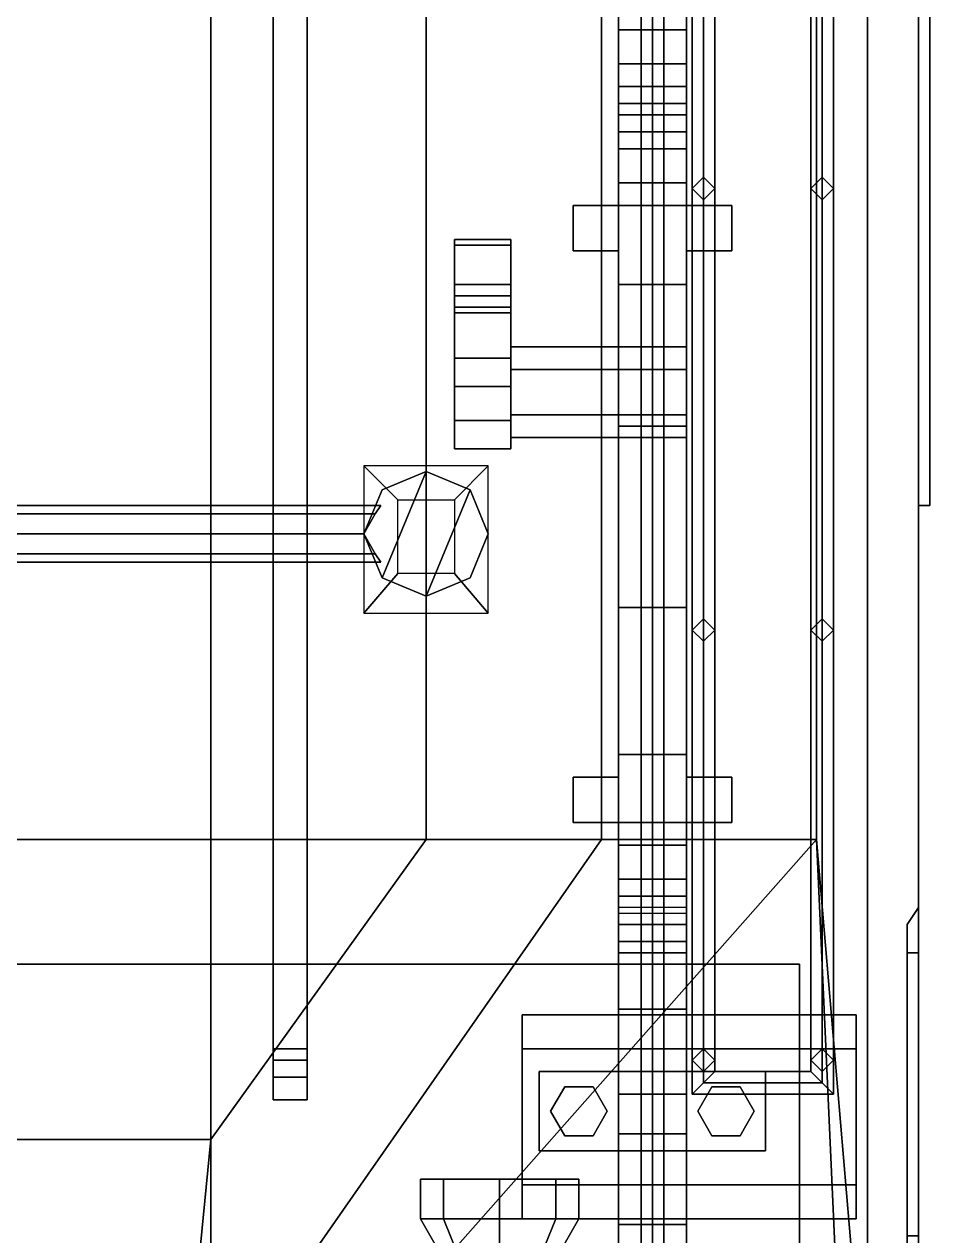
# Model space of a CAD drawing. Extents: x -1.6 to 1.6, y -8.4 to 8.4.
# Drawn here: x 0 to 1.6, y -6.4 to -4.26 of the extents above; entities that cross this region are included whole.
import ezdxf

# ---------------------------------------------------------------- set-up
doc = ezdxf.new("R2010")
doc.units = 0
doc.layers.get('0').update_dxf_attribs({"linetype": 'CONTINUOUS'})
doc.layers.add('BODY', color=3, linetype='CONTINUOUS')

msp = doc.modelspace()

# ---------------------------------------------------------------- linework, layer by layer
for points in [[(1.09, -6.96, 0.26), (1.11, -6.97, 0.28), (1.11, -1.72, 0.28), (1.09, -1.72, 0.26)], [(1.11, -6.96, 0.24), (1.09, -6.96, 0.26), (1.09, -1.72, 0.26), (1.11, -1.72, 0.24)], [(1.11, -6.97, 0.28), (1.13, -6.96, 0.26), (1.13, -1.72, 0.26), (1.11, -1.72, 0.28)], [(1.13, -6.96, 0.26), (1.11, -6.96, 0.24), (1.11, -1.72, 0.24), (1.13, -1.72, 0.26)], [(1.18, -6.15, 4.12), (1.2, -6.13, 4.14), (1.2, -3, 4.14), (1.18, -2.98, 4.12)], [(1.2, -6.13, 4.1), (1.18, -6.15, 4.12), (1.18, -2.98, 4.12), (1.2, -3, 4.1)], [(1.43, -6.15, 4.12), (1.41, -6.13, 4.1), (1.41, -3, 4.1), (1.43, -2.98, 4.12)], [(1.41, -6.13, 4.14), (1.43, -6.15, 4.12), (1.43, -2.98, 4.12), (1.41, -3, 4.14)], [(1.2, -6.13, 4.14), (1.22, -6.11, 4.12), (1.22, -3.02, 4.12), (1.2, -3, 4.14)], [(1.22, -6.11, 4.12), (1.2, -6.13, 4.1), (1.2, -3, 4.1), (1.22, -3.02, 4.12)], [(1.41, -6.13, 4.1), (1.39, -6.11, 4.12), (1.39, -3.02, 4.12), (1.41, -3, 4.1)], [(1.39, -6.11, 4.12), (1.41, -6.13, 4.14), (1.41, -3, 4.14), (1.39, -3.02, 4.12)], [(0.44, -3.17, 4.67), (0.44, -3.17, 4.6), (0.44, -5.16, 4.6), (0.44, -5.16, 4.67)], [(0.44, -5.16, 4.6), (0.44, -3.17, 4.6), (0.5, -3.17, 4.6), (0.5, -5.16, 4.6)], [(0.5, -5.16, 4.67), (0.5, -3.17, 4.67), (0.44, -3.17, 4.67), (0.44, -5.16, 4.67)], [(0.5, -5.16, 4.6), (0.5, -3.17, 4.6), (0.5, -3.17, 4.67), (0.5, -5.16, 4.67)], [(1.05, -3.79, 1.38), (1.05, -4.37, 1.38), (1.17, -4.37, 1.38), (1.17, -3.79, 1.38)], [(1.05, -3.89, 1.21), (1.05, -4.27, 1.21), (1.05, -4.37, 1.38), (1.05, -3.79, 1.38)], [(1.17, -4.37, 1.38), (1.17, -4.27, 1.21), (1.17, -3.89, 1.21), (1.17, -3.79, 1.38)], [(1.17, -3.89, 1.21), (1.17, -4.27, 1.21), (1.05, -4.27, 1.21), (1.05, -3.89, 1.21)], [(1.17, -4.1, 0.92), (1.17, -4.33, 0.78), (1.05, -4.33, 0.78), (1.05, -4.1, 0.92)], [(1.05, -4.45, 0.81), (1.05, -4.54, 0.93), (1.05, -4.1, 1.06), (1.05, -4.1, 0.92)], [(1.05, -4.1, 0.92), (1.05, -4.33, 0.78), (1.05, -4.45, 0.81), (1.05, -4.1, 0.92)], [(1.17, -6.22, 1.06), (1.17, -4.1, 1.06), (1.05, -4.1, 1.06), (1.05, -6.22, 1.06)], [(1.05, -4.1, 1.06), (1.05, -4.54, 0.93), (1.05, -5.71, 0.93), (1.05, -6.22, 1.06)], [(1.17, -4.1, 1.06), (1.17, -4.54, 0.93), (1.17, -4.45, 0.81), (1.17, -4.1, 0.92)], [(1.17, -4.45, 0.81), (1.17, -4.33, 0.78), (1.17, -4.1, 0.92)], [(1.17, -5.71, 0.93), (1.17, -4.54, 0.93), (1.17, -4.1, 1.06), (1.17, -6.22, 1.06)], [(0.5, -6.09, 5.27), (0.5, -4.21, 5.95), (0.44, -4.21, 5.95), (0.44, -6.09, 5.27)], [(0.44, -4.21, 5.95), (0.44, -4.21, 5.9), (0.44, -6.07, 5.21), (0.44, -6.09, 5.27)], [(0.44, -6.07, 5.21), (0.44, -4.21, 5.9), (0.5, -4.21, 5.9), (0.5, -6.07, 5.21)], [(0.5, -6.07, 5.21), (0.5, -4.21, 5.9), (0.5, -4.21, 5.95), (0.5, -6.09, 5.27)], [(1.17, -4.27, 1.21), (1.17, -4.72, 1.38), (1.05, -4.72, 1.38), (1.05, -4.27, 1.21)], [(1.05, -4.27, 1.21), (1.05, -4.72, 1.38), (1.05, -4.72, 1.44), (1.05, -4.37, 1.38)], [(1.17, -4.72, 1.44), (1.17, -4.72, 1.38), (1.17, -4.27, 1.21), (1.17, -4.37, 1.38)], [(1.05, -4.33, 0.78), (1.05, -4.33, 0.44), (1.05, -4.37, 0.44), (1.05, -4.42, 0.62)], [(1.05, -4.37, 0.44), (1.05, -4.33, 0.44), (1.17, -4.33, 0.44), (1.17, -4.37, 0.44)], [(1.17, -4.33, 0.78), (1.17, -4.33, 0.44), (1.05, -4.33, 0.44), (1.05, -4.33, 0.78)], [(1.05, -4.45, 0.81), (1.05, -4.33, 0.78), (1.05, -4.42, 0.62), (1.05, -4.45, 0.81)], [(1.17, -4.37, 0.44), (1.17, -4.33, 0.44), (1.17, -4.33, 0.78), (1.17, -4.42, 0.62)], [(1.17, -4.42, 0.62), (1.17, -4.33, 0.78), (1.17, -4.45, 0.81)], [(1.05, -4.48, 0.58), (1.05, -4.42, 0.62), (1.05, -4.37, 0.44), (1.05, -4.48, 0.44)], [(1.05, -4.48, 0.44), (1.05, -4.37, 0.44), (1.05, -4.4, 0.4), (1.05, -4.45, 0.4)], [(1.05, -4.4, 0.4), (1.05, -4.37, 0.44), (1.17, -4.37, 0.44), (1.17, -4.4, 0.4)], [(1.05, -4.37, 1.38), (1.05, -4.72, 1.44), (1.17, -4.72, 1.44), (1.17, -4.37, 1.38)], [(1.17, -4.37, 0.44), (1.17, -4.42, 0.62), (1.17, -4.48, 0.58), (1.17, -4.48, 0.44)], [(1.17, -4.4, 0.4), (1.17, -4.37, 0.44), (1.17, -4.48, 0.44), (1.17, -4.45, 0.4)], [(1.05, -4.45, 0.4), (1.05, -4.4, 0.4), (1.17, -4.4, 0.4), (1.17, -4.45, 0.4)], [(1.17, -4.48, 0.58), (1.17, -4.42, 0.62), (1.05, -4.42, 0.62), (1.05, -4.48, 0.58)], [(1.05, -4.45, 0.81), (1.05, -4.42, 0.62), (1.17, -4.42, 0.62), (1.17, -4.45, 0.81)], [(1.17, -4.45, 0.81), (1.17, -4.54, 0.93), (1.05, -4.54, 0.93), (1.05, -4.45, 0.81)], [(1.17, -4.45, 0.4), (1.17, -4.48, 0.44), (1.05, -4.48, 0.44), (1.05, -4.45, 0.4)], [(1.17, -4.48, 0.44), (1.17, -5.77, 0.44), (1.05, -5.77, 0.44), (1.05, -4.48, 0.44)], [(1.05, -4.48, 0.58), (1.05, -5.77, 0.58), (1.17, -5.77, 0.58), (1.17, -4.48, 0.58)], [(1.05, -5.77, 0.44), (1.05, -5.77, 0.58), (1.05, -4.48, 0.58), (1.05, -4.48, 0.44)], [(1.17, -4.48, 0.58), (1.17, -5.77, 0.58), (1.17, -5.77, 0.44), (1.17, -4.48, 0.44)], [(1.2, -4.53, 4.03), (1.18, -4.55, 4.04), (1.18, -4.55, 4.12), (1.2, -4.53, 4.1)], [(1.22, -4.55, 4.03), (1.2, -4.53, 4.03), (1.2, -4.53, 4.1), (1.22, -4.55, 4.12)], [(1.41, -4.53, 3.98), (1.39, -4.55, 3.99), (1.39, -4.55, 4.12), (1.41, -4.53, 4.1)], [(1.43, -4.55, 3.96), (1.41, -4.53, 3.98), (1.41, -4.53, 4.1), (1.43, -4.55, 4.12)], [(1.05, -5.71, 0.93), (1.05, -4.54, 0.93), (1.17, -4.54, 0.93), (1.17, -5.71, 0.93)], [(1.18, -4.55, 4.04), (1.2, -4.57, 4.03), (1.2, -4.57, 4.1), (1.18, -4.55, 4.12)], [(1.2, -4.57, 4.03), (1.22, -4.55, 4.03), (1.22, -4.55, 4.12), (1.2, -4.57, 4.1)], [(1.39, -4.55, 3.99), (1.41, -4.57, 3.98), (1.41, -4.57, 4.1), (1.39, -4.55, 4.12)], [(1.41, -4.57, 3.98), (1.43, -4.55, 3.96), (1.43, -4.55, 4.12), (1.41, -4.57, 4.1)], [(0.97, -4.58, 1.49), (0.97, -4.58, 0.75), (0.97, -4.66, 0.75), (0.97, -4.66, 1.49)], [(1.05, -4.58, 1.49), (1.05, -4.58, 0.75), (0.97, -4.58, 0.75), (0.97, -4.58, 1.49)], [(0.97, -4.66, 0.75), (0.97, -4.58, 0.75), (1.05, -4.58, 0.75), (1.05, -4.66, 0.75)], [(1.05, -4.66, 1.49), (1.05, -4.58, 1.49), (0.97, -4.58, 1.49), (0.97, -4.66, 1.49)], [(1.05, -4.66, 0.87), (1.05, -4.58, 0.87), (1.05, -4.58, 1.49), (1.05, -4.66, 1.49)], [(1.05, -4.58, 0.75), (1.05, -4.97, 0.65), (1.05, -5.29, 0.65), (1.05, -5.67, 0.75)], [(1.17, -4.58, 0.75), (1.17, -4.97, 0.65), (1.05, -4.97, 0.65), (1.05, -4.58, 0.75)], [(1.17, -4.58, 0.87), (1.17, -4.58, 0.75), (1.05, -4.58, 0.75), (1.05, -4.58, 0.87)], [(1.17, -5.67, 0.87), (1.17, -4.58, 0.87), (1.05, -4.58, 0.87), (1.05, -5.67, 0.87)], [(1.17, -4.58, 1.49), (1.17, -4.58, 0.87), (1.17, -4.66, 0.87), (1.17, -4.66, 1.49)], [(1.25, -4.58, 1.49), (1.25, -4.58, 0.75), (1.17, -4.58, 0.75), (1.17, -4.58, 1.49)], [(1.17, -5.29, 0.65), (1.17, -4.97, 0.65), (1.17, -4.58, 0.75), (1.17, -5.67, 0.75)], [(1.17, -4.66, 0.75), (1.17, -4.58, 0.75), (1.25, -4.58, 0.75), (1.25, -4.66, 0.75)], [(1.25, -4.66, 1.49), (1.25, -4.58, 1.49), (1.17, -4.58, 1.49), (1.17, -4.66, 1.49)], [(1.25, -4.66, 0.75), (1.25, -4.58, 0.75), (1.25, -4.58, 1.49), (1.25, -4.66, 1.49)], [(0.76, -4.77, 0.26), (0.76, -4.64, 0.26), (0.86, -4.64, 0.26), (0.86, -4.77, 0.26)], [(0.86, -4.72, 0.44), (0.86, -4.64, 0.26), (0.76, -4.64, 0.26), (0.76, -4.72, 0.44)], [(0.76, -4.72, 0.44), (0.76, -4.64, 0.26), (0.76, -4.77, 0.26), (0.76, -4.88, 0.44)], [(0.86, -4.77, 0.26), (0.86, -4.64, 0.26), (0.86, -4.72, 0.44), (0.86, -4.88, 0.44)], [(0.76, -4.65, 0.98), (0.76, -4.74, 0.8), (0.76, -4.9, 0.8), (0.76, -4.76, 0.98)], [(0.86, -4.65, 0.98), (0.86, -4.74, 0.8), (0.76, -4.74, 0.8), (0.76, -4.65, 0.98)], [(0.86, -4.76, 0.98), (0.86, -4.65, 0.98), (0.76, -4.65, 0.98), (0.76, -4.76, 0.98)], [(0.86, -4.9, 0.8), (0.86, -4.74, 0.8), (0.86, -4.65, 0.98), (0.86, -4.76, 0.98)], [(0.97, -4.66, 1.49), (0.97, -4.66, 0.75), (1.05, -4.66, 0.75), (1.05, -4.66, 1.49)], [(1.05, -4.66, 0.87), (1.05, -4.66, 0.75), (1.05, -5.59, 0.75), (1.05, -5.59, 0.87)], [(1.17, -4.66, 1.49), (1.17, -4.66, 0.75), (1.25, -4.66, 0.75), (1.25, -4.66, 1.49)], [(1.17, -5.59, 0.75), (1.17, -4.66, 0.75), (1.17, -4.66, 0.87), (1.17, -5.59, 0.87)], [(0.86, -4.74, 0.62), (0.86, -4.72, 0.44), (0.76, -4.72, 0.44), (0.76, -4.74, 0.62)], [(0.76, -4.74, 0.62), (0.76, -4.72, 0.44), (0.76, -4.88, 0.44), (0.76, -4.9, 0.62)], [(0.86, -4.88, 0.44), (0.86, -4.72, 0.44), (0.86, -4.74, 0.62), (0.86, -4.9, 0.62)], [(1.05, -4.72, 1.44), (1.05, -4.72, 1.38), (1.17, -4.72, 1.38), (1.17, -4.72, 1.44)], [(0.86, -4.74, 0.8), (0.86, -4.74, 0.62), (0.76, -4.74, 0.62), (0.76, -4.74, 0.8)], [(0.76, -4.74, 0.8), (0.76, -4.74, 0.62), (0.76, -4.9, 0.62), (0.76, -4.9, 0.8)], [(0.86, -4.9, 0.62), (0.86, -4.74, 0.62), (0.86, -4.74, 0.8), (0.86, -4.9, 0.8)], [(0.76, -4.76, 0.98), (0.76, -4.9, 0.8), (0.86, -4.9, 0.8), (0.86, -4.76, 0.98)], [(0.76, -4.85, 0.17), (0.76, -4.77, 0.26), (0.86, -4.77, 0.26), (0.86, -4.85, 0.17)], [(0.76, -4.88, 0.44), (0.76, -4.77, 0.26), (0.76, -4.85, 0.17), (0.76, -4.96, 0.17)], [(0.86, -4.85, 0.17), (0.86, -4.77, 0.26), (0.86, -4.88, 0.44), (0.86, -4.96, 0.17)], [(0.86, -4.83, 0.25), (0.86, -4.87, 0.3193), (1.17, -4.87, 0.3193), (1.17, -4.83, 0.25)], [(0.86, -4.87, 0.1807), (0.86, -4.83, 0.25), (1.17, -4.83, 0.25), (1.17, -4.87, 0.1807)], [(1.17, -4.83, 0.25), (1.17, -4.99, 0.25), (1.17, -4.95, 0.1807), (1.17, -4.87, 0.1807)], [(1.17, -4.87, 0.3193), (1.17, -4.95, 0.3193), (1.17, -4.99, 0.25), (1.17, -4.83, 0.25)], [(0.76, -4.96, 0.17), (0.76, -4.85, 0.17), (0.86, -4.85, 0.17), (0.86, -4.96, 0.17)], [(0.86, -4.87, 0.3193), (0.86, -4.95, 0.3193), (1.17, -4.95, 0.3193), (1.17, -4.87, 0.3193)], [(0.86, -4.95, 0.1807), (0.86, -4.87, 0.1807), (1.17, -4.87, 0.1807), (1.17, -4.95, 0.1807)], [(0.76, -4.9, 0.62), (0.76, -4.88, 0.44), (0.76, -4.96, 0.17), (0.76, -5.01, 0.24)], [(0.86, -5.01, 0.24), (0.86, -4.9, 0.62), (0.76, -4.9, 0.62), (0.76, -5.01, 0.24)], [(0.76, -4.9, 0.8), (0.76, -4.9, 0.62), (0.86, -4.9, 0.62), (0.86, -4.9, 0.8)], [(0.86, -4.96, 0.17), (0.86, -4.88, 0.44), (0.86, -4.9, 0.62), (0.86, -5.01, 0.24)], [(0.76, -5.01, 0.24), (0.76, -4.96, 0.17), (0.86, -4.96, 0.17), (0.86, -5.01, 0.24)], [(0.86, -4.95, 0.3193), (0.86, -4.99, 0.25), (1.17, -4.99, 0.25), (1.17, -4.95, 0.3193)], [(0.86, -4.99, 0.25), (0.86, -4.95, 0.1807), (1.17, -4.95, 0.1807), (1.17, -4.99, 0.25)], [(1.05, -5.29, 0.65), (1.05, -4.97, 0.65), (1.17, -4.97, 0.65), (1.17, -5.29, 0.65)], [(0.76, -5.1, 4.53), (0.82, -5.04, 4.11), (0.6, -5.04, 4.15), (0.66, -5.1, 4.53)], [(0.66, -5.1, 4.53), (0.6, -5.04, 4.15), (0.6, -5.3, 4.15), (0.66, -5.23, 4.53)], [(0.6322, -5.0822, 4.67), (0.6, -5.16, 4.67), (0.6322, -5.2378, 4.67), (0.71, -5.05, 4.67)], [(0.71, -5.05, 4.53), (0.6322, -5.0822, 4.53), (0.6322, -5.0822, 4.67), (0.71, -5.05, 4.67)], [(0.71, -5.05, 4.67), (0.6322, -5.2378, 4.67), (0.71, -5.27, 4.67), (0.7878, -5.0822, 4.67)], [(0.7878, -5.0822, 4.53), (0.71, -5.05, 4.53), (0.71, -5.05, 4.67), (0.7878, -5.0822, 4.67)], [(0.82, -5.3, 4.11), (0.82, -5.04, 4.11), (0.76, -5.1, 4.53), (0.76, -5.23, 4.53)], [(0.6322, -5.0822, 4.53), (0.6, -5.16, 4.53), (0.6, -5.16, 4.67), (0.6322, -5.0822, 4.67)], [(0.7878, -5.0822, 4.67), (0.71, -5.27, 4.67), (0.7878, -5.2378, 4.67), (0.82, -5.16, 4.67)], [(0.82, -5.16, 4.53), (0.7878, -5.0822, 4.53), (0.7878, -5.0822, 4.67), (0.82, -5.16, 4.67)], [(-0.62, -5.1246, 4.5846), (-0.63, -5.11, 4.62), (0.63, -5.11, 4.62), (0.62, -5.1246, 4.5846)], [(-0.63, -5.11, 4.62), (-0.62, -5.1246, 4.6554), (0.62, -5.1246, 4.6554), (0.63, -5.11, 4.62)], [(-0.62, -5.1246, 4.6554), (-0.6, -5.16, 4.67), (0.6, -5.16, 4.67), (0.62, -5.1246, 4.6554)], [(-0.6, -5.16, 4.57), (-0.62, -5.1246, 4.5846), (0.62, -5.1246, 4.5846), (0.6, -5.16, 4.57)], [(-0.6, -5.16, 4.67), (-0.62, -5.1954, 4.6554), (0.62, -5.1954, 4.6554), (0.6, -5.16, 4.67)], [(-0.62, -5.1954, 4.5846), (-0.6, -5.16, 4.57), (0.6, -5.16, 4.57), (0.62, -5.1954, 4.5846)], [(0.44, -6.12, 5.16), (0.44, -5.16, 4.6), (0.5, -5.16, 4.6), (0.5, -6.12, 5.16)], [(0.44, -5.16, 4.67), (0.44, -5.16, 4.6), (0.44, -6.12, 5.16), (0.44, -6.07, 5.21)], [(0.5, -6.07, 5.21), (0.5, -5.16, 4.67), (0.44, -5.16, 4.67), (0.44, -6.07, 5.21)], [(0.5, -6.12, 5.16), (0.5, -5.16, 4.6), (0.5, -5.16, 4.67), (0.5, -6.07, 5.21)], [(0.6, -5.16, 4.53), (0.6322, -5.2378, 4.53), (0.6322, -5.2378, 4.67), (0.6, -5.16, 4.67)], [(0.7878, -5.2378, 4.53), (0.82, -5.16, 4.53), (0.82, -5.16, 4.67), (0.7878, -5.2378, 4.67)], [(-0.63, -5.21, 4.62), (-0.62, -5.1954, 4.5846), (0.62, -5.1954, 4.5846), (0.63, -5.21, 4.62)], [(-0.62, -5.1954, 4.6554), (-0.63, -5.21, 4.62), (0.63, -5.21, 4.62), (0.62, -5.1954, 4.6554)], [(0.66, -5.23, 4.53), (0.6, -5.3, 4.15), (0.82, -5.3, 4.11), (0.76, -5.23, 4.53)], [(0.6322, -5.2378, 4.53), (0.71, -5.27, 4.53), (0.71, -5.27, 4.67), (0.6322, -5.2378, 4.67)], [(0.71, -5.27, 4.53), (0.7878, -5.2378, 4.53), (0.7878, -5.2378, 4.67), (0.71, -5.27, 4.67)], [(1.05, -5.67, 0.75), (1.05, -5.29, 0.65), (1.17, -5.29, 0.65), (1.17, -5.67, 0.75)], [(1.2, -5.31, 4.03), (1.18, -5.33, 4.04), (1.18, -5.33, 4.12), (1.2, -5.31, 4.1)], [(1.22, -5.33, 4.03), (1.2, -5.31, 4.03), (1.2, -5.31, 4.1), (1.22, -5.33, 4.12)], [(1.41, -5.31, 3.98), (1.39, -5.33, 3.99), (1.39, -5.33, 4.12), (1.41, -5.31, 4.1)], [(1.43, -5.33, 3.96), (1.41, -5.31, 3.98), (1.41, -5.31, 4.1), (1.43, -5.33, 4.12)], [(1.18, -5.33, 4.04), (1.2, -5.35, 4.03), (1.2, -5.35, 4.1), (1.18, -5.33, 4.12)], [(1.2, -5.35, 4.03), (1.22, -5.33, 4.03), (1.22, -5.33, 4.12), (1.2, -5.35, 4.1)], [(1.39, -5.33, 3.99), (1.41, -5.35, 3.98), (1.41, -5.35, 4.1), (1.39, -5.33, 4.12)], [(1.41, -5.35, 3.98), (1.43, -5.33, 3.96), (1.43, -5.33, 4.12), (1.41, -5.35, 4.1)], [(1.05, -5.55, 1.44), (1.05, -5.55, 1.38), (1.05, -6, 1.21), (1.05, -5.9, 1.38)], [(1.17, -5.55, 1.44), (1.17, -5.55, 1.38), (1.05, -5.55, 1.38), (1.05, -5.55, 1.44)], [(1.05, -6, 1.21), (1.05, -5.55, 1.38), (1.17, -5.55, 1.38), (1.17, -6, 1.21)], [(1.17, -5.9, 1.38), (1.17, -5.55, 1.44), (1.05, -5.55, 1.44), (1.05, -5.9, 1.38)], [(1.17, -6, 1.21), (1.17, -5.55, 1.38), (1.17, -5.55, 1.44), (1.17, -5.9, 1.38)], [(1.05, -5.59, 1.49), (1.05, -5.59, 0.75), (0.97, -5.59, 0.75), (0.97, -5.59, 1.49)], [(0.97, -5.59, 1.49), (0.97, -5.59, 0.75), (0.97, -5.67, 0.75), (0.97, -5.67, 1.49)], [(0.97, -5.67, 0.75), (0.97, -5.59, 0.75), (1.05, -5.59, 0.75), (1.05, -5.67, 0.75)], [(1.05, -5.67, 1.49), (1.05, -5.59, 1.49), (0.97, -5.59, 1.49), (0.97, -5.67, 1.49)], [(1.05, -5.67, 0.87), (1.05, -5.59, 0.87), (1.05, -5.59, 1.49), (1.05, -5.67, 1.49)], [(1.17, -5.59, 1.49), (1.17, -5.59, 0.87), (1.17, -5.67, 0.87), (1.17, -5.67, 1.49)], [(1.25, -5.59, 1.49), (1.25, -5.59, 0.75), (1.17, -5.59, 0.75), (1.17, -5.59, 1.49)], [(1.17, -5.67, 0.75), (1.17, -5.59, 0.75), (1.25, -5.59, 0.75), (1.25, -5.67, 0.75)], [(1.25, -5.67, 1.49), (1.25, -5.59, 1.49), (1.17, -5.59, 1.49), (1.17, -5.67, 1.49)], [(1.25, -5.67, 0.75), (1.25, -5.59, 0.75), (1.25, -5.59, 1.49), (1.25, -5.67, 1.49)], [(0.97, -5.67, 1.49), (0.97, -5.67, 0.75), (1.05, -5.67, 0.75), (1.05, -5.67, 1.49)], [(1.05, -5.67, 0.87), (1.05, -5.67, 0.75), (1.17, -5.67, 0.75), (1.17, -5.67, 0.87)], [(1.17, -5.67, 1.49), (1.17, -5.67, 0.75), (1.25, -5.67, 0.75), (1.25, -5.67, 1.49)], [(1.05, -5.82, 0.81), (1.05, -5.71, 0.93), (1.17, -5.71, 0.93), (1.17, -5.82, 0.81)], [(1.05, -6.22, 1.06), (1.05, -5.71, 0.93), (1.05, -5.82, 0.81), (1.05, -6.15, 0.92)], [(1.17, -5.82, 0.81), (1.17, -5.71, 0.93), (1.17, -6.22, 1.06), (1.17, -6.15, 0.92)], [(1.05, -5.85, 0.4), (1.05, -5.88, 0.44), (1.05, -5.77, 0.44), (1.05, -5.8, 0.4)], [(1.05, -5.8, 0.4), (1.05, -5.77, 0.44), (1.17, -5.77, 0.44), (1.17, -5.8, 0.4)], [(1.05, -5.77, 0.58), (1.05, -5.83, 0.62), (1.17, -5.83, 0.62), (1.17, -5.77, 0.58)], [(1.05, -5.88, 0.44), (1.05, -5.83, 0.62), (1.05, -5.77, 0.58), (1.05, -5.77, 0.44)], [(1.17, -5.77, 0.44), (1.17, -5.88, 0.44), (1.17, -5.85, 0.4), (1.17, -5.8, 0.4)], [(1.17, -5.77, 0.58), (1.17, -5.83, 0.62), (1.17, -5.88, 0.44), (1.17, -5.77, 0.44)], [(1.17, -5.8, 0.4), (1.17, -5.85, 0.4), (1.05, -5.85, 0.4), (1.05, -5.8, 0.4)], [(1.05, -5.82, 0.81), (1.05, -5.92, 0.78), (1.05, -6.15, 0.92)], [(1.05, -5.83, 0.62), (1.05, -5.92, 0.78), (1.05, -5.82, 0.81)], [(1.17, -6.15, 0.92), (1.17, -5.92, 0.78), (1.17, -5.82, 0.81), (1.17, -6.15, 0.92)], [(1.17, -5.82, 0.81), (1.17, -5.92, 0.78), (1.17, -5.83, 0.62), (1.17, -5.82, 0.81)], [(1.05, -5.88, 0.44), (1.05, -5.92, 0.44), (1.05, -5.92, 0.78), (1.05, -5.83, 0.62)], [(1.17, -5.92, 0.78), (1.17, -5.92, 0.44), (1.17, -5.88, 0.44), (1.17, -5.83, 0.62)], [(1.17, -5.85, 0.4), (1.17, -5.88, 0.44), (1.05, -5.88, 0.44), (1.05, -5.85, 0.4)], [(1.17, -5.88, 0.44), (1.17, -5.92, 0.44), (1.05, -5.92, 0.44), (1.05, -5.88, 0.44)], [(1.05, -6, 1.21), (1.05, -6.38, 1.21), (1.05, -6.48, 1.38), (1.05, -5.9, 1.38)], [(1.05, -5.9, 1.38), (1.05, -6.48, 1.38), (1.17, -6.48, 1.38), (1.17, -5.9, 1.38)], [(1.17, -6.48, 1.38), (1.17, -6.38, 1.21), (1.17, -6, 1.21), (1.17, -5.9, 1.38)], [(1.37, -7.57, 1.87), (1.37, -5.92, 1.87), (-1.37, -5.92, 1.87), (-1.37, -7.57, 1.87)], [(-1.37, -7.57, 1.79), (-1.37, -5.92, 1.79), (1.37, -5.92, 1.79), (1.37, -7.57, 1.79)], [(1.05, -6.15, 0.92), (1.05, -5.92, 0.78), (1.17, -5.92, 0.78), (1.17, -6.15, 0.92)], [(1.05, -5.92, 0.78), (1.05, -5.92, 0.44), (1.17, -5.92, 0.44), (1.17, -5.92, 0.78)], [(1.37, -7.57, 1.79), (1.37, -5.92, 1.79), (1.37, -5.92, 1.87), (1.37, -7.57, 1.87)], [(1.17, -6, 1.21), (1.17, -6.38, 1.21), (1.05, -6.38, 1.21), (1.05, -6, 1.21)], [(0.44, -6.09, 5.27), (0.44, -6.07, 5.21), (0.44, -6.12, 5.16), (0.44, -6.16, 5.23)], [(0.5, -6.12, 5.16), (0.5, -6.07, 5.21), (0.5, -6.09, 5.27), (0.5, -6.16, 5.23)], [(1.2, -6.07, 4.03), (1.18, -6.09, 4.04), (1.18, -6.09, 4.12), (1.2, -6.07, 4.1)], [(1.22, -6.09, 4.03), (1.2, -6.07, 4.03), (1.2, -6.07, 4.1), (1.22, -6.09, 4.12)], [(1.41, -6.07, 3.98), (1.39, -6.09, 3.99), (1.39, -6.09, 4.12), (1.41, -6.07, 4.1)], [(1.43, -6.09, 3.96), (1.41, -6.07, 3.98), (1.41, -6.07, 4.1), (1.43, -6.09, 4.12)], [(0.5, -6.16, 5.23), (0.5, -6.09, 5.27), (0.44, -6.09, 5.27), (0.44, -6.16, 5.23)], [(1.18, -6.09, 4.04), (1.2, -6.11, 4.03), (1.2, -6.11, 4.1), (1.18, -6.09, 4.12)], [(1.2, -6.11, 4.03), (1.22, -6.09, 4.03), (1.22, -6.09, 4.12), (1.2, -6.11, 4.1)], [(1.39, -6.09, 3.99), (1.41, -6.11, 3.98), (1.41, -6.11, 4.1), (1.39, -6.09, 4.12)], [(1.41, -6.11, 3.98), (1.43, -6.09, 3.96), (1.43, -6.09, 4.12), (1.41, -6.11, 4.1)], [(0.44, -6.16, 5.23), (0.44, -6.12, 5.16), (0.5, -6.12, 5.16), (0.5, -6.16, 5.23)], [(0.91, -6.11, 1.11), (0.91, -6.25, 1.11), (0.91, -6.25, 1.21), (0.91, -6.11, 1.21)], [(1.31, -6.11, 1.21), (1.31, -6.11, 1.11), (0.91, -6.11, 1.11), (0.91, -6.11, 1.21)], [(1.31, -6.11, 1.11), (1.31, -6.25, 1.11), (0.91, -6.25, 1.11), (0.91, -6.11, 1.11)], [(0.91, -6.11, 1.21), (0.91, -6.25, 1.21), (1.31, -6.25, 1.21), (1.31, -6.11, 1.21)], [(1.39, -6.11, 4.12), (1.41, -6.13, 4.1), (1.2, -6.13, 4.1), (1.22, -6.11, 4.12)], [(1.41, -6.13, 4.14), (1.39, -6.11, 4.12), (1.22, -6.11, 4.12), (1.2, -6.13, 4.14)], [(1.31, -6.25, 1.21), (1.31, -6.25, 1.11), (1.31, -6.11, 1.11), (1.31, -6.11, 1.21)], [(0.955, -6.1367, 0.83), (0.93, -6.18, 0.83), (0.93, -6.18, 1.11), (0.955, -6.1367, 1.11)], [(1.005, -6.1367, 0.83), (0.955, -6.1367, 0.83), (0.955, -6.1367, 1.11), (1.005, -6.1367, 1.11)], [(1.03, -6.18, 0.83), (1.005, -6.1367, 0.83), (1.005, -6.1367, 1.11), (1.03, -6.18, 1.11)], [(1.41, -6.13, 4.1), (1.43, -6.15, 4.12), (1.18, -6.15, 4.12), (1.2, -6.13, 4.1)], [(1.43, -6.15, 4.12), (1.41, -6.13, 4.14), (1.2, -6.13, 4.14), (1.18, -6.15, 4.12)], [(1.215, -6.1367, 0.83), (1.19, -6.18, 0.83), (1.19, -6.18, 1.11), (1.215, -6.1367, 1.11)], [(1.265, -6.1367, 0.83), (1.215, -6.1367, 0.83), (1.215, -6.1367, 1.11), (1.265, -6.1367, 1.11)], [(1.29, -6.18, 0.83), (1.265, -6.1367, 0.83), (1.265, -6.1367, 1.11), (1.29, -6.18, 1.11)], [(1.17, -6.15, 0.92), (1.17, -6.22, 0.92), (1.05, -6.22, 0.92), (1.05, -6.15, 0.92)], [(1.05, -6.22, 0.92), (1.05, -6.22, 1.06), (1.05, -6.22, 1.06), (1.05, -6.15, 0.92)], [(1.17, -6.22, 1.06), (1.17, -6.22, 1.06), (1.17, -6.22, 0.92), (1.17, -6.15, 0.92)], [(0.93, -6.18, 0.83), (0.955, -6.2233, 0.83), (0.955, -6.2233, 1.11), (0.93, -6.18, 1.11)], [(1.005, -6.2233, 0.83), (1.03, -6.18, 0.83), (1.03, -6.18, 1.11), (1.005, -6.2233, 1.11)], [(1.19, -6.18, 0.83), (1.215, -6.2233, 0.83), (1.215, -6.2233, 1.11), (1.19, -6.18, 1.11)], [(1.265, -6.2233, 0.83), (1.29, -6.18, 0.83), (1.29, -6.18, 1.11), (1.265, -6.2233, 1.11)], [(0.955, -6.2233, 0.83), (1.005, -6.2233, 0.83), (1.005, -6.2233, 1.11), (0.955, -6.2233, 1.11)], [(1.05, -6.58, 0.83), (1.05, -6.68, 0.95), (1.05, -6.22, 1.06), (1.05, -6.22, 0.92)], [(1.17, -6.22, 0.92), (1.17, -6.45, 0.78), (1.05, -6.45, 0.78), (1.05, -6.22, 0.92)], [(1.05, -6.22, 0.92), (1.05, -6.45, 0.78), (1.05, -6.58, 0.83), (1.05, -6.22, 0.92)], [(1.05, -6.22, 1.06), (1.05, -7.54, 1.06), (1.17, -7.54, 1.06), (1.17, -6.22, 1.06)], [(1.05, -6.68, 0.95), (1.05, -6.83, 0.95), (1.05, -7.54, 1.06), (1.05, -6.22, 1.06)], [(1.17, -6.22, 1.06), (1.17, -6.68, 0.95), (1.17, -6.58, 0.83), (1.17, -6.22, 0.92)], [(1.17, -6.58, 0.83), (1.17, -6.45, 0.78), (1.17, -6.22, 0.92)], [(1.17, -7.54, 1.06), (1.17, -6.83, 0.95), (1.17, -6.68, 0.95), (1.17, -6.22, 1.06)], [(1.215, -6.2233, 0.83), (1.265, -6.2233, 0.83), (1.265, -6.2233, 1.11), (1.215, -6.2233, 1.11)], [(0.91, -6.25, 1.21), (0.91, -6.25, 1.11), (1.31, -6.25, 1.11), (1.31, -6.25, 1.21)], [(0.7, -6.3, 4.27), (0.939, -6.3, 4.171), (0.84, -6.3, 4.13), (0.741, -6.3, 4.171)], [(0.741, -6.3, 4.369), (0.98, -6.3, 4.27), (0.939, -6.3, 4.171), (0.7, -6.3, 4.27)], [(0.741, -6.37, 4.171), (0.7, -6.37, 4.27), (0.7, -6.3, 4.27), (0.741, -6.3, 4.171)], [(0.7, -6.37, 4.27), (0.741, -6.37, 4.369), (0.741, -6.3, 4.369), (0.7, -6.3, 4.27)], [(0.84, -6.3, 4.41), (0.939, -6.3, 4.369), (0.98, -6.3, 4.27), (0.741, -6.3, 4.369)], [(0.84, -6.37, 4.13), (0.741, -6.37, 4.171), (0.741, -6.3, 4.171), (0.84, -6.3, 4.13)], [(0.741, -6.37, 4.369), (0.84, -6.37, 4.41), (0.84, -6.3, 4.41), (0.741, -6.3, 4.369)], [(0.939, -6.37, 4.171), (0.84, -6.37, 4.13), (0.84, -6.3, 4.13), (0.939, -6.3, 4.171)], [(0.84, -6.37, 4.41), (0.939, -6.37, 4.369), (0.939, -6.3, 4.369), (0.84, -6.3, 4.41)], [(0.98, -6.37, 4.27), (0.939, -6.37, 4.171), (0.939, -6.3, 4.171), (0.98, -6.3, 4.27)], [(0.939, -6.37, 4.369), (0.98, -6.37, 4.27), (0.98, -6.3, 4.27), (0.939, -6.3, 4.369)], [(0.741, -6.37, 4.369), (0.7, -6.37, 4.27), (0.78, -6.51, 4.27), (0.7976, -6.51, 4.3124)], [(0.7, -6.37, 4.27), (0.741, -6.37, 4.171), (0.7976, -6.51, 4.2276), (0.78, -6.51, 4.27)], [(0.84, -6.37, 4.41), (0.741, -6.37, 4.369), (0.7976, -6.51, 4.3124), (0.84, -6.51, 4.33)], [(0.741, -6.37, 4.171), (0.84, -6.37, 4.13), (0.84, -6.51, 4.21), (0.7976, -6.51, 4.2276)], [(0.939, -6.37, 4.369), (0.84, -6.37, 4.41), (0.84, -6.51, 4.33), (0.8824, -6.51, 4.3124)], [(0.84, -6.37, 4.13), (0.939, -6.37, 4.171), (0.8824, -6.51, 4.2276), (0.84, -6.51, 4.21)], [(0.98, -6.37, 4.27), (0.939, -6.37, 4.369), (0.8824, -6.51, 4.3124), (0.9, -6.51, 4.27)], [(0.939, -6.37, 4.171), (0.98, -6.37, 4.27), (0.9, -6.51, 4.27), (0.8824, -6.51, 4.2276)], [(1.05, -6.38, 1.21), (1.05, -6.83, 1.38), (1.05, -6.83, 1.44), (1.05, -6.48, 1.38)], [(1.17, -6.38, 1.21), (1.17, -6.83, 1.38), (1.05, -6.83, 1.38), (1.05, -6.38, 1.21)], [(1.17, -6.83, 1.44), (1.17, -6.83, 1.38), (1.17, -6.38, 1.21), (1.17, -6.48, 1.38)]]:
    msp.add_3dface(points)
at = {"color": 3}
for points in [[(0.88, -6.01, 0.43), (0.88, -6.37, 0.43), (0.88, -6.37, 0.78), (0.88, -6.01, 0.78)], [(0.88, -6.07, 0.38), (0.88, -6.31, 0.38), (0.88, -6.37, 0.43), (0.88, -6.01, 0.43)], [(0.88, -6.31, 0.83), (0.88, -6.07, 0.83), (0.88, -6.01, 0.78), (0.88, -6.37, 0.78)], [(1.47, -6.01, 0.78), (1.47, -6.01, 0.43), (0.88, -6.01, 0.43), (0.88, -6.01, 0.78)], [(1.47, -6.01, 0.43), (1.47, -6.07, 0.38), (0.88, -6.07, 0.38), (0.88, -6.01, 0.43)], [(0.88, -6.01, 0.78), (0.88, -6.07, 0.83), (1.47, -6.07, 0.83), (1.47, -6.01, 0.78)], [(1.47, -6.37, 0.78), (1.47, -6.37, 0.43), (1.47, -6.01, 0.43), (1.47, -6.01, 0.78)], [(1.47, -6.37, 0.43), (1.47, -6.31, 0.38), (1.47, -6.07, 0.38), (1.47, -6.01, 0.43)], [(1.47, -6.01, 0.78), (1.47, -6.07, 0.83), (1.47, -6.31, 0.83), (1.47, -6.37, 0.78)], [(1.47, -6.07, 0.38), (1.47, -6.31, 0.38), (0.88, -6.31, 0.38), (0.88, -6.07, 0.38)], [(1.47, -6.31, 0.83), (1.47, -6.07, 0.83), (0.88, -6.07, 0.83), (0.88, -6.31, 0.83)], [(0.88, -6.37, 0.43), (0.88, -6.31, 0.38), (1.47, -6.31, 0.38), (1.47, -6.37, 0.43)], [(1.47, -6.37, 0.78), (1.47, -6.31, 0.83), (0.88, -6.31, 0.83), (0.88, -6.37, 0.78)], [(0.88, -6.37, 0.78), (0.88, -6.37, 0.43), (1.47, -6.37, 0.43), (1.47, -6.37, 0.78)]]:
    msp.add_3dface(points, dxfattribs=at)
at = {"layer": 'BODY'}
for points in [[(1.49, -6.7608, 3.92), (1.49, 6.7608, 3.92), (1.4, 5.7, 3.99), (1.4, -5.7, 3.99)], [(1.58, -6.65, 3.82), (1.58, 6.65, 3.82), (1.49, 6.7608, 3.92), (1.49, -6.7608, 3.92)], [(1.58, 6.65, 3.82), (1.58, -6.65, 3.82), (1.58, -3.6, 3.79), (1.58, 3.6, 3.79)], [(1.58, -6.65, 1.87), (1.58, 6.65, 1.87), (1.58, 3.6, 1.94), (1.58, -3.6, 1.94)], [(1.4, -5.7, 3.99), (1.4, 5.7, 3.99), (1.02, 5.7, 4.08), (1.02, -5.7, 4.08)], [(0.33, -5.7, 4.2), (0.33, -2.88, 4.2), (-0.33, -2.88, 4.2), (-0.33, -5.7, 4.2)], [(-0.33, -2.88, 4.2), (-0.33, -5.7, 4.2), (0.33, -5.7, 4.2), (0.33, -2.88, 4.2)], [(0.71, -5.7, 4.14), (0.71, -2.88, 4.14), (0.33, -2.88, 4.2), (0.33, -5.7, 4.2)], [(0.71, -5.7, 4.14), (0.71, -2.88, 4.14), (0.33, -2.88, 4.2), (0.33, -5.7, 4.2)], [(1.02, -5.7, 4.08), (1.02, -2.88, 4.08), (0.71, -2.88, 4.14), (0.71, -5.7, 4.14)], [(1.02, -5.7, 4.08), (1.02, -2.88, 4.08), (0.71, -2.88, 4.14), (0.71, -5.7, 4.14)], [(1.58, -6.65, 1.87), (1.58, -3.6, 1.94), (1.58, -3.6, 1.94), (1.58, -5.11, 1.94)], [(1.58, -5.11, 1.94), (1.58, -3.6, 1.94), (1.6, -3.6, 1.94), (1.6, -5.11, 1.94)], [(1.6, -5.11, 3.79), (1.6, -3.6, 3.79), (1.58, -3.6, 3.79), (1.58, -5.11, 3.79)], [(1.58, -5.11, 3.79), (1.58, -3.6, 3.79), (1.58, -3.6, 3.79), (1.58, -6.65, 3.82)], [(1.58, -6.65, 1.87), (1.58, -3.6, 1.94), (1.58, -3.6, 1.94), (1.58, -5.11, 1.94)], [(1.58, -5.11, 1.94), (1.58, -3.6, 1.94), (1.6, -3.6, 1.94), (1.6, -5.11, 1.94)], [(1.58, -5.11, 3.79), (1.58, -3.6, 3.79), (1.58, -6.65, 3.82)], [(1.6, -5.11, 3.79), (1.6, -3.6, 3.79), (1.58, -3.6, 3.79), (1.58, -5.11, 3.79)], [(1.6, -5.11, 1.94), (1.6, -3.6, 1.94), (1.6, -3.6, 3.79), (1.6, -5.11, 3.79)], [(1.6, -5.11, 1.94), (1.6, -3.6, 1.94), (1.6, -3.6, 3.79), (1.6, -5.11, 3.79)], [(1.58, -5.82, 3.52), (1.58, -5.82, 2.88), (1.58, -5.11, 1.94), (1.58, -5.11, 3.79)], [(1.58, -5.11, 3.79), (1.58, -5.11, 1.94), (1.6, -5.11, 1.94), (1.6, -5.11, 3.79)], [(1.58, -5.82, 2.88), (1.58, -5.9, 2.81), (1.58, -5.11, 1.94)], [(1.58, -6.65, 1.87), (1.58, -5.11, 1.94), (1.58, -5.9, 2.81), (1.58, -6.4, 2.81)], [(1.58, -5.9, 3.59), (1.58, -5.82, 3.52), (1.58, -5.11, 3.79)], [(1.58, -6.4, 3.59), (1.58, -5.9, 3.59), (1.58, -5.11, 3.79), (1.58, -6.65, 3.82)], [(1.58, -5.82, 3.52), (1.58, -5.82, 2.88), (1.58, -5.11, 1.94), (1.58, -5.11, 3.79)], [(1.58, -5.11, 3.79), (1.58, -5.11, 1.94), (1.6, -5.11, 1.94), (1.6, -5.11, 3.79)], [(1.58, -5.82, 2.88), (1.58, -5.9, 2.81), (1.58, -5.11, 1.94)], [(1.58, -6.65, 1.87), (1.58, -5.11, 1.94), (1.58, -5.9, 2.81), (1.58, -6.4, 2.81)], [(1.58, -5.9, 3.59), (1.58, -5.82, 3.52), (1.58, -5.11, 3.79)], [(1.58, -6.4, 3.59), (1.58, -5.9, 3.59), (1.58, -5.11, 3.79), (1.58, -6.65, 3.82)], [(-0.33, -5.7, 4.2), (-0.33, -6.23, 4.14), (0.33, -6.23, 4.14), (0.33, -5.7, 4.2)], [(-0.33, -5.7, 4.2), (-0.33, -6.23, 4.14), (0.33, -6.23, 4.14), (0.33, -5.7, 4.2)], [(0.33, -6.23, 4.14), (0.33, -6.69, 4.08), (1.02, -5.7, 4.08), (0.71, -5.7, 4.14)], [(0.33, -6.91, 3.99), (1.45, -6.81, 3.92), (1.45, -6.81, 3.92), (1.4, -5.7, 3.99)], [(0.33, -6.69, 4.08), (0.33, -6.91, 3.99), (1.4, -5.7, 3.99), (1.02, -5.7, 4.08)], [(0.33, -5.7, 4.2), (0.33, -6.23, 4.14), (0.71, -5.7, 4.14)], [(0.33, -6.23, 4.14), (0.33, -6.69, 4.08), (1.02, -5.7, 4.08), (0.71, -5.7, 4.14)], [(0.33, -6.91, 3.99), (1.45, -6.81, 3.92), (1.45, -6.81, 3.92), (1.4, -5.7, 3.99)], [(0.33, -6.69, 4.08), (0.33, -6.91, 3.99), (1.4, -5.7, 3.99), (1.02, -5.7, 4.08)], [(0.33, -5.7, 4.2), (0.33, -6.23, 4.14), (0.71, -5.7, 4.14)], [(1.4, -5.7, 3.99), (1.45, -6.81, 3.92), (1.49, -6.7608, 3.92), (1.4, -5.7, 3.99)], [(1.4, -5.7, 3.99), (1.45, -6.81, 3.92), (1.49, -6.7608, 3.92), (1.4, -5.7, 3.99)], [(1.56, -5.85, 3.52), (1.56, -5.85, 2.88), (1.58, -5.82, 2.88), (1.58, -5.82, 3.52)], [(1.56, -5.85, 2.88), (1.56, -5.9, 2.84), (1.58, -5.9, 2.81), (1.58, -5.82, 2.88)], [(1.56, -5.9, 3.56), (1.56, -5.85, 3.52), (1.58, -5.82, 3.52), (1.58, -5.9, 3.59)], [(1.56, -5.85, 3.52), (1.56, -5.85, 2.88), (1.58, -5.82, 2.88), (1.58, -5.82, 3.52)], [(1.56, -5.85, 2.88), (1.56, -5.9, 2.84), (1.58, -5.9, 2.81), (1.58, -5.82, 2.88)], [(1.56, -5.9, 3.56), (1.56, -5.85, 3.52), (1.58, -5.82, 3.52), (1.58, -5.9, 3.59)], [(1.56, -6.45, 2.88), (1.56, -5.85, 2.88), (1.56, -5.85, 3.52), (1.56, -6.45, 3.52)], [(1.56, -6.4, 2.84), (1.56, -5.9, 2.84), (1.56, -5.85, 2.88), (1.56, -6.45, 2.88)], [(1.56, -6.45, 3.52), (1.56, -5.85, 3.52), (1.56, -5.9, 3.56), (1.56, -6.4, 3.56)], [(1.56, -6.45, 2.88), (1.56, -5.85, 2.88), (1.56, -5.85, 3.52), (1.56, -6.45, 3.52)], [(1.56, -6.4, 2.84), (1.56, -5.9, 2.84), (1.56, -5.85, 2.88), (1.56, -6.45, 2.88)], [(1.56, -6.45, 3.52), (1.56, -5.85, 3.52), (1.56, -5.9, 3.56), (1.56, -6.4, 3.56)], [(1.56, -5.9, 2.84), (1.56, -6.4, 2.84), (1.58, -6.4, 2.81), (1.58, -5.9, 2.81)], [(1.56, -6.4, 3.56), (1.56, -5.9, 3.56), (1.58, -5.9, 3.59), (1.58, -6.4, 3.59)], [(1.56, -5.9, 2.84), (1.56, -6.4, 2.84), (1.58, -6.4, 2.81), (1.58, -5.9, 2.81)], [(1.56, -6.4, 3.56), (1.56, -5.9, 3.56), (1.58, -5.9, 3.59), (1.58, -6.4, 3.59)], [(-0.33, -6.23, 4.14), (-0.3, -6.5311, 4.1007), (0.3, -6.5311, 4.1007), (0.33, -6.23, 4.14)], [(-0.33, -6.23, 4.14), (-0.3, -6.5311, 4.1007), (0.3, -6.5311, 4.1007), (0.33, -6.23, 4.14)], [(0.3, -6.5311, 4.1007), (0.3, -6.69, 4.08), (0.33, -6.69, 4.08), (0.33, -6.23, 4.14)], [(0.3, -6.5311, 4.1007), (0.3, -6.69, 4.08), (0.33, -6.69, 4.08), (0.33, -6.23, 4.14)]]:
    msp.add_3dface(points, dxfattribs=at)

doc.saveas('drawing.dxf')
